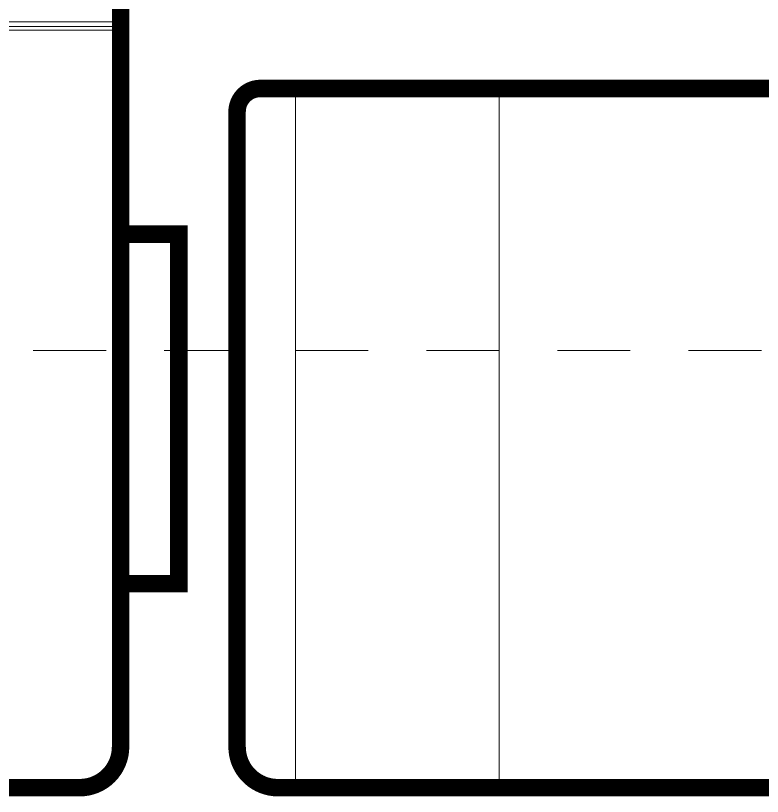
# Model space of a CAD drawing. Header units: metres. Extents: x 113 to 2416, y -346 to 476.
# Drawn here: x 214.882 to 216.163, y -201.817 to -200.477 of the extents above; entities that cross this region are included whole.
import ezdxf

# ---------------------------------------------------------------- set-up
doc = ezdxf.new("R2010")
doc.units = ezdxf.units.M
doc.linetypes.add('0', pattern=[0])
doc.linetypes.add('HIDDEN2', pattern=[0.1875, 0.125, -0.0625])
doc.layers.get('0').update_dxf_attribs({"color": 250, "linetype": '0', "lineweight": 20})
for name, color, linetype, lineweight in [('A-WALL', 250, 'Continuous', 20), ('baños', 140, 'Continuous', 0), ('SE-3', 253, 'Continuous', 5)]:
    doc.layers.add(name, color=color, linetype=linetype, lineweight=lineweight)
doc.layers.add('REVESTIMIENTO EXTERIOR', color=7, linetype='Continuous', lineweight=5, true_color=0xffdebd)
doc.layers.add('Techos 1', color=7, linetype='HIDDEN2', lineweight=9, true_color=0x42391a)
doc.styles.get("Standard").update_dxf_attribs({"font": 'arial.ttf', "height": 0.1875})

# ---------------------------------------------------------------- blocks, each defined once
blk = doc.blocks.new('PL BASE 2N NASAS 09')
at = {"layer": 'A-WALL'}
for p, q in [((165.0975, -7.5817), (165.0975, -8.9217)), ((166.7075, -7.7617), (165.3375, -7.7617)), ((165.2975, -7.8017), (165.2975, -8.9217)), ((165.0575, -8.9617), (163.9375, -8.9617)), ((168.6075, -8.9617), (165.3375, -8.9617))]:
    blk.add_line(p, q, dxfattribs=at)
at = {"layer": 'A-WALL', "linetype": 'HIDDEN2'}
for p, q in [((165.1975, -8.0117), (165.0975, -8.0117)), ((165.1975, -8.0117), (165.1975, -8.6117)), ((165.1975, -8.6117), (165.0975, -8.6117))]:
    blk.add_line(p, q, dxfattribs=at)
at = {"layer": 'A-WALL'}
for centre, start, end in [((165.3375, -7.8017), 90, 180), ((165.0575, -8.9217), 270, 360), ((165.3375, -8.9217), 180, 270)]:
    blk.add_arc(centre, 0.04, start, end, dxfattribs=at)
at = {"layer": 'baños'}
for p, q in [((163.8675, -7.6617), (165.0975, -7.6617)), ((165.3975, -7.7617), (165.3975, -8.9617)), ((165.7475, -7.7617), (165.7475, -8.9617))]:
    blk.add_line(p, q, dxfattribs=at)
blk.add_lwpolyline([(165.0975, -7.6476), (164.4975, -7.6476), (164.4975, -7.6554), (165.0975, -7.6554)], close=True, dxfattribs=at)
at = {"layer": 'Techos 1'}
blk.add_line((161.3475, -8.2117), (176.0975, -8.2117), dxfattribs=at)
at = {"layer": 'baños', "linetype": 'Continuous', "flags": 8}
for tag, p in [('MODELNUMBER', (167.1329, -5.6306, 0)), ('TRADENAME', (167.1329, -5.6307, 0)), ('PRODUCT', (167.1329, -5.6307, 0)), ('MATERIAL', (167.1329, -5.6307, 0)), ('MODELNUMBER', (168.3076, -5.6306, 0)), ('TRADENAME', (168.3076, -5.6307, 0)), ('PRODUCT', (168.3076, -5.6307, 0)), ('MATERIAL', (168.3076, -5.6307, 0))]:
    blk.add_attdef(tag, p, '', height=0.0000254, rotation=180.0001, dxfattribs=at)
at = {"layer": 'baños', "linetype": 'Continuous'}
for tag, p, rotation in [('MODELNUMBER', (169.2428, -19.7065), 180.0001), ('TRADENAME', (169.2428, -19.7064), 180.0001), ('MATERIAL', (169.243, -19.7063), 180.0001), ('PRODUCT', (169.243, -19.7064), 180.0001), ('MODELNUMBER', (169.9524, -19.7065), 179.9999), ('MATERIAL', (169.9524, -19.7063), 179.9999), ('TRADENAME', (169.9524, -19.7064), 179.9999), ('PRODUCT', (169.9524, -19.7064), 179.9999)]:
    blk.add_attdef(tag, p, '', height=0.0000254, rotation=rotation, dxfattribs=at)
blk = doc.blocks.new('PL MUEBLES 2N NASAS 09')
blk.add_blockref('PL BASE 2N NASAS 09', (49.9143, 62.717))

msp = doc.modelspace()

# ---------------------------------------------------------------- linework, layer by layer
at = {"layer": 'REVESTIMIENTO EXTERIOR', "color": 30, "true_color": 0xf8991e, "const_width": 0.03}
for points in [[(215.0618, -200.4219), (215.0618, -201.7319, -0.198912), (215.0413, -201.7814)], [(215.3018, -200.6019, 0.414214), (215.2618, -200.6419)], [(215.2618, -200.6419), (215.2618, -201.7319, 0.414214), (215.3318, -201.8019), (216.3918, -201.8019)]]:
    msp.add_lwpolyline(points, format="xyb", dxfattribs=at)
msp.add_lwpolyline([(215.0618, -200.8519), (215.1618, -200.8519), (215.1618, -201.4519), (215.0618, -201.4519)], dxfattribs=at)
at = {"layer": 'SE-3', "color": 254, "true_color": 0xd7ebd2, "transparency": 33554687, "const_width": 0.03}
for points in [[(216.1618, -200.4519), (216.1618, -200.1819, -0.414214), (216.1918, -200.1519), (216.2318, -200.1519, -0.414084), (216.2618, -200.1819), (216.2618, -200.4519), (216.6718, -200.4519, -0.414214), (216.7118, -200.4919), (216.7108, -200.5707, -0.350649), (216.6718, -200.6019), (215.3018, -200.6019)], [(215.0413, -201.7814, -0.198912), (214.9918, -201.8019), (213.9318, -201.8019, -0.414214), (213.8618, -201.7319), (213.8618, -200.5319, 0.414218), (213.8318, -200.5019), (213.7918, -200.5019, 0.414213), (213.7618, -200.5319), (213.7618, -201.7319, -0.414214), (213.6918, -201.8019), (212.9318, -201.8019, -0.414214), (212.8618, -201.7319), (212.8618, -200.6322)]]:
    msp.add_lwpolyline(points, format="xyb", dxfattribs=at)

# ---------------------------------------------------------------- block references
at = {"layer": 'REVESTIMIENTO EXTERIOR', "color": 30, "true_color": 0xf8991e}
msp.add_blockref('PL MUEBLES 2N NASAS 09', (0.05, -255.5571), dxfattribs=at)

doc.saveas('drawing.dxf')
